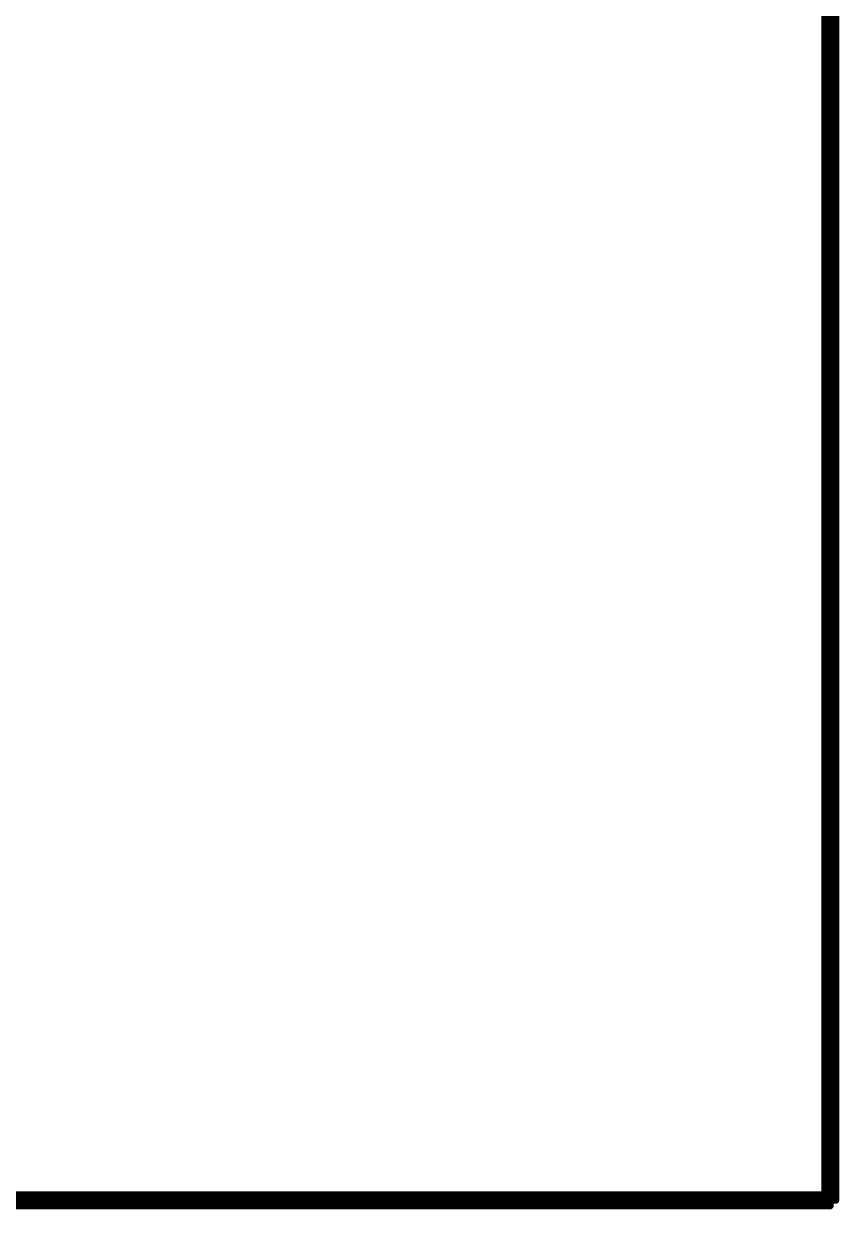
# Model space of a CAD drawing. Extents: x -2.4 to 71.8, y -0.8 to 95.3.
# Drawn here: x 53.39 to 71.83, y -0.84 to 25.99 of the extents above; entities that cross this region are included whole.
import ezdxf

# ---------------------------------------------------------------- set-up
doc = ezdxf.new("R2010")
doc.units = 0
for name, color, linetype in [('1', 12, 'CONTINUOUS'), ('15', 30, 'CONTINUOUS'), ('16', 132, 'CONTINUOUS'), ('2', 41, 'CONTINUOUS')]:
    doc.layers.add(name, color=color, linetype=linetype)

msp = doc.modelspace()

# ---------------------------------------------------------------- linework, layer by layer
at = {"layer": '1', "const_width": 0.1524}
for points in [[(71.501, -0.762), (71.501, 94.742)], [(-2.032, -0.762), (71.501, -0.762)]]:
    msp.add_lwpolyline(points, dxfattribs=at)
at = {"layer": '1', "const_width": 0.0762}
for points in [[(71.4629, -0.762, 1), (71.5391, -0.762)], [(71.501, -0.8001, 1), (71.501, -0.7239)]]:
    msp.add_lwpolyline(points, format="xyb", dxfattribs=at)
at = {"layer": '15', "const_width": 0.1524}
for points in [[(71.755, -0.635), (71.755, 95.25)], [(-2.286, -0.635), (71.755, -0.635)]]:
    msp.add_lwpolyline(points, dxfattribs=at)
at = {"layer": '15', "const_width": 0.0762}
for points in [[(71.7169, -0.635, 1), (71.7931, -0.635)], [(71.755, -0.6731, 1), (71.755, -0.5969)]]:
    msp.add_lwpolyline(points, format="xyb", dxfattribs=at)
at = {"layer": '16', "const_width": 0.1524}
for points in [[(71.628, -0.762), (71.628, 94.996)], [(-1.016, -0.762), (71.628, -0.762)]]:
    msp.add_lwpolyline(points, dxfattribs=at)
at = {"layer": '16', "const_width": 0.0762}
for points in [[(71.5899, -0.762, 1), (71.6661, -0.762)], [(71.628, -0.8001, 1), (71.628, -0.7239)]]:
    msp.add_lwpolyline(points, format="xyb", dxfattribs=at)
at = {"layer": '2', "const_width": 0.1524}
for points in [[(71.628, -0.508), (71.628, 95.25)], [(-2.032, -0.508), (71.628, -0.508)]]:
    msp.add_lwpolyline(points, dxfattribs=at)
at = {"layer": '2', "const_width": 0.0762}
for points in [[(71.5899, -0.508, 1), (71.6661, -0.508)], [(71.628, -0.5461, 1), (71.628, -0.4699)]]:
    msp.add_lwpolyline(points, format="xyb", dxfattribs=at)

doc.saveas('drawing.dxf')
